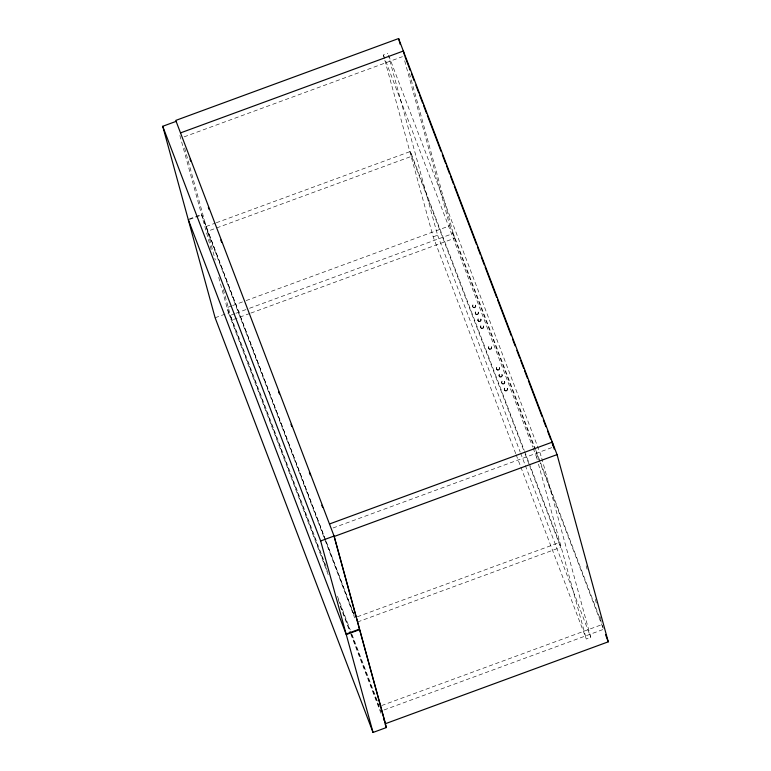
<?xml version="1.0" encoding="UTF-8"?>
<svg xmlns="http://www.w3.org/2000/svg" width="771" height="771" viewBox="0 0 771 771"><rect width="100%" height="100%" fill="white"/><g stroke="black" fill="none" stroke-linecap="round" stroke-linejoin="round"><path stroke-width="0.58" stroke-dasharray="3.85 2.89" d="M515.732 453.666L433.157 236.842L383.399 54.982L387.861 53.344M184.086 136.881L402.423 56.668M189.3 218.954L201.559 214.444L354.641 616.472M189.454 219.484L201.703 214.984L325.401 539.748M206.127 226.501L215.148 223.185M216.275 222.771L410.394 151.463L524.241 450.399M410.394 151.463L411.704 156.272L207.438 231.319L354.679 617.918M231.483 305.971L226.973 307.629L327.608 571.851M232.601 305.557L244.985 301.008M246.113 300.594L449.811 225.758L404.293 59.348M433.157 236.842L437.61 235.203L388.497 55.657M215.119 317.777L228.486 312.862L218.444 276.423M234.914 313.643L230.413 315.291L326.721 568.16M236.042 313.228L248.416 308.679M249.544 308.265L453.252 233.43L535.431 449.204M249.737 313.489L231.734 320.11L223.195 288.903M250.864 313.084L454.572 238.239L409.044 71.828M333.033 527.981L552.499 447.353M537.214 459.487L536.577 457.174L541.03 455.536L388.719 55.589M357.33 616.771L559.341 542.553L529.378 463.882M357.522 621.995L560.662 547.371L559.341 542.553M381.616 705.561L602.199 624.52L603.25 628.375M384.054 709.966L603.52 629.338L540.172 463.005M520.868 467.149L586.326 639.034L590.788 637.395L541.03 455.536M535.855 450.331L540.134 461.569M540.567 462.687L601.341 622.274M449.811 225.758L539.739 461.887M383.399 54.982L532.742 447.093M533.166 448.221L536.577 457.174M524.675 451.527L528.954 462.764M411.704 156.272L524.704 452.962M525.128 454.09L529.417 465.327M529.841 466.455L560.662 547.371M437.61 235.203L520.184 452.028M520.618 453.155L524.897 464.383M525.321 465.511L590.788 637.395M516.156 454.784L520.435 466.021M325.825 540.876L353.638 613.918M337.419 596.253L350.256 629.965M351.971 634.466L379.361 706.39M338.305 599.944L350.718 632.538M351.142 633.656L380.681 711.199M228.486 312.862L328.639 575.831M340.194 606.17L350.458 633.145M350.892 634.263L381.703 715.18M586.133 565.779L587.078 569.249M595.299 599.289L596.561 603.915M600.04 616.627L601.303 621.243M538.476 464.123L586.326 639.034M507.279 388.468L507.424 389.008M504.639 381.539L504.783 382.069M501.998 374.6L502.143 375.14M499.357 367.671L499.502 368.201M504.301 389.567L504.456 390.097M501.661 382.628L501.815 383.168M491.435 346.863L491.58 347.403M499.02 375.699L499.174 376.229M496.379 368.76L496.534 369.299M483.513 326.066L483.658 326.596M480.863 319.127L481.017 319.666M488.457 347.962L488.602 348.492M478.222 312.197L478.377 312.727M475.582 305.258L475.736 305.798M480.535 327.155L480.68 327.694M477.895 320.225L478.039 320.755M475.254 313.286L475.399 313.826M472.613 306.347L472.758 306.887M184.626 147.916L215.292 260.02M179.874 135.436L211.476 250.681M505.265 390.916A1.581 1.484 -15.3 0 0 507.511 389.384A1.581 1.484 -15.3 0 0 505.044 388.353A1.581 1.484 -15.3 0 0 505.265 390.916M505.111 390.386A1.581 1.484 -15.3 0 0 507.366 388.854A1.581 1.484 -15.3 0 0 504.899 387.823A1.581 1.484 -15.3 0 0 505.111 390.386M502.625 383.987A1.581 1.484 -15.3 0 0 504.87 382.455A1.581 1.484 -15.3 0 0 502.403 381.423A1.581 1.484 -15.3 0 0 502.625 383.987M502.47 383.447A1.581 1.484 -15.3 0 0 504.726 381.915A1.581 1.484 -15.3 0 0 502.258 380.884A1.581 1.484 -15.3 0 0 502.47 383.447M499.974 377.048A1.581 1.484 -15.3 0 0 502.229 375.516A1.581 1.484 -15.3 0 0 499.762 374.484A1.581 1.484 -15.3 0 0 499.974 377.048M499.83 376.518A1.581 1.484 -15.3 0 0 502.085 374.985A1.581 1.484 -15.3 0 0 499.618 373.954A1.581 1.484 -15.3 0 0 499.83 376.518M497.334 370.119A1.581 1.484 -15.3 0 0 499.589 368.586A1.581 1.484 -15.3 0 0 497.122 367.555A1.581 1.484 -15.3 0 0 497.334 370.119M497.189 369.579A1.581 1.484 -15.3 0 0 499.444 368.046A1.581 1.484 -15.3 0 0 496.977 367.015A1.581 1.484 -15.3 0 0 497.189 369.579M489.412 349.311A1.581 1.484 -15.3 0 0 491.667 347.779A1.581 1.484 -15.3 0 0 489.2 346.748A1.581 1.484 -15.3 0 0 489.412 349.311M489.267 348.781A1.581 1.484 -15.3 0 0 491.522 347.239A1.581 1.484 -15.3 0 0 489.055 346.218A1.581 1.484 -15.3 0 0 489.267 348.781M476.208 314.645A1.581 1.484 -15.3 0 0 478.463 313.103A1.581 1.484 -15.3 0 0 475.996 312.082A1.581 1.484 -15.3 0 0 476.208 314.645M476.064 314.105A1.581 1.484 -15.3 0 0 478.309 312.573A1.581 1.484 -15.3 0 0 475.842 311.542A1.581 1.484 -15.3 0 0 476.064 314.105M478.849 321.574A1.581 1.484 -15.3 0 0 481.104 320.042A1.581 1.484 -15.3 0 0 478.637 319.011A1.581 1.484 -15.3 0 0 478.849 321.574M478.704 321.044A1.581 1.484 -15.3 0 0 480.95 319.502A1.581 1.484 -15.3 0 0 478.483 318.481A1.581 1.484 -15.3 0 0 478.704 321.044M481.49 328.513A1.581 1.484 -15.3 0 0 483.745 326.971A1.581 1.484 -15.3 0 0 481.277 325.95A1.581 1.484 -15.3 0 0 481.49 328.513M481.345 327.974A1.581 1.484 -15.3 0 0 483.59 326.441A1.581 1.484 -15.3 0 0 481.133 325.41A1.581 1.484 -15.3 0 0 481.345 327.974M473.567 307.706A1.581 1.484 -15.3 0 0 475.823 306.174A1.581 1.484 -15.3 0 0 473.355 305.143A1.581 1.484 -15.3 0 0 473.567 307.706M473.423 307.176A1.581 1.484 -15.3 0 0 475.668 305.634A1.581 1.484 -15.3 0 0 473.201 304.612A1.581 1.484 -15.3 0 0 473.423 307.176"/><path stroke-width="1.16" d="M398.597 38.55L175.759 120.421L334.219 536.471L385.433 723.69L608.271 641.819L557.057 454.611L398.597 38.55L400.178 44.333M346.266 634.562L359.633 629.656L386.416 727.535L373.039 732.45L346.266 634.562L188.191 219.359L162.729 126.29L176.096 121.375M180.52 132.901L403.349 51.031L404.669 55.849M329.468 523.991L552.306 442.13L554.195 449.059M320.659 540.963L334.026 536.047L359.488 629.117L346.121 634.032L320.659 540.963L162.729 126.29M334.219 536.471L557.057 454.611M405.103 56.967L410.23 70.46M411.521 73.823L414.085 80.569M415.8 85.07L418.798 92.934M419.655 95.18L422.643 103.044M423.501 105.299L426.498 113.164M427.356 115.409L441.051 151.376M442.332 154.74L445.763 163.731M446.611 165.977L449.609 173.851M450.466 176.096L453.464 183.961M454.321 186.206L476.574 244.648M477.432 246.893L480.429 254.767M481.287 257.013L484.284 264.877M485.132 267.123L496.697 297.471M497.546 299.717L511.25 335.684M512.532 339.057L515.095 345.793M516.811 350.294L519.808 358.158M520.666 360.404L523.663 368.268M524.511 370.523L527.509 378.388M528.366 380.633L542.061 416.6M543.343 419.973L545.916 426.71M547.632 431.211L550.619 439.075M551.477 441.32L553.617 446.939M605.495 634.533L608.271 641.819M189.965 159.067L190.822 161.312M208.372 207.389L209.23 209.635M220.785 239.983L221.634 242.229M278.562 391.697L279.42 393.942M290.975 424.291L291.833 426.536M309.383 472.613L310.241 474.859M321.796 505.207L322.654 507.453M383.457 718.485L384.247 720.567M385.134 724.171L386.416 727.535M373.039 732.45L215.119 317.777L188.336 219.899"/></g></svg>
